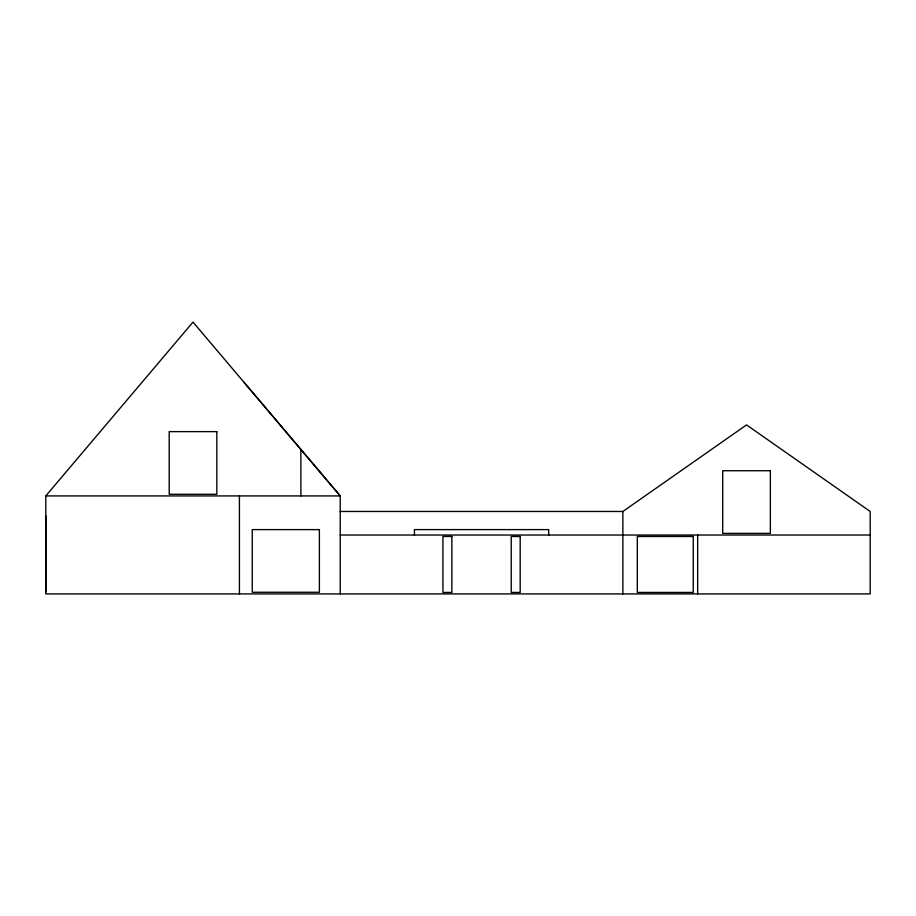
<?xml version="1.0" encoding="UTF-8"?>
<svg xmlns="http://www.w3.org/2000/svg" width="916" height="916" viewBox="0 0 916 916"><rect width="100%" height="100%" fill="white"/><g stroke="black" fill="none" stroke-linecap="round" stroke-linejoin="round"><path stroke-width="1.37" d="M45.8 591.908L45.8 515.822M340.237 511.471L622.88 511.471L746.54 424.91L870.2 511.471L870.2 593.912L45.8 593.912L45.8 495.922L193.013 322.089L340.225 495.922L340.237 593.912M45.8 495.922L340.237 495.922L244.125 382.441M340.237 535.024L870.2 535.024M697.66 535.024L697.66 593.912M622.88 511.471L622.88 593.912M548.684 535.299L548.684 529.608L414.433 529.608L414.433 535.299M300.883 449.458L300.883 495.922M239.419 495.922L239.419 593.912M216.84 431.619L169.197 431.619L169.197 494.274L216.84 494.274L216.84 431.619M770.356 470.721L722.713 470.721L722.713 533.375L770.356 533.375L770.356 470.721M319.386 529.608L252.255 529.608L252.255 592.263L319.386 592.263L319.386 529.608M451.874 536.49L442.932 536.49L442.932 592.434L451.874 592.434L451.874 536.49M520.185 536.49L511.231 536.49L511.231 592.434L520.185 592.434L520.185 536.49M693.252 536.49L637.307 536.49L637.307 592.434L693.252 592.434L693.252 536.49"/></g></svg>
